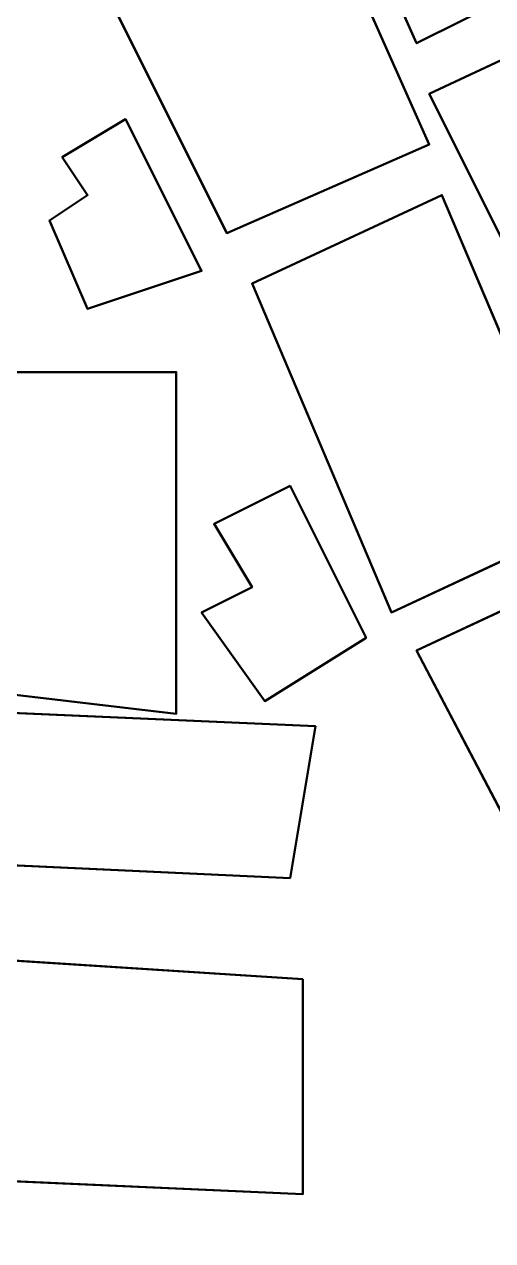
# Model space of a CAD drawing. Header units: metres. Extents: x -246 to 254, y -250 to 250.
# Drawn here: x -131 to -112.5, y 81.17 to 129.25 of the extents above; entities that cross this region are included whole.
import ezdxf

# ---------------------------------------------------------------- set-up
doc = ezdxf.new("R2010")
doc.units = ezdxf.units.M
doc.header["$LTSCALE"] = 5.08
doc.layers.add('一般', color=7, linetype='Continuous', lineweight=5)

# ---------------------------------------------------------------- blocks, each defined once
blk = doc.blocks.new('市街地地図 (3D)')
at = {"layer": '一般', "color": 31, "linetype": 'Continuous', "lineweight": 50}
for points, invisible_edges in [([(-158.5, 174.5, 6), (-149.5, 156.5, 6), (-141.5, 160, 6), (-149.5, 178, 6)], 8), ([(-158.5, 174.5), (-149.5, 156.5), (-141.5, 160), (-149.5, 178)], 8), ([(-144, 168.5, 3), (-142, 164, 3), (-135, 167.5, 3), (-137.5, 172, 3)], 8), ([(-144, 168.5), (-142, 164), (-135, 167.5), (-137.5, 172)], 8), ([(-125.5, 169.5, 5.4), (-141.5, 162, 5.4), (-138, 155, 5.4), (-125.5, 169.5, 5.4)], 12), ([(-125.5, 169.5), (-141.5, 162), (-138, 155), (-125.5, 169.5)], 12), ([(-153.5, 161, 3), (-156, 159.5, 3), (-155, 158, 3), (-153.5, 161, 3)], 12), ([(-153.5, 161), (-156, 159.5), (-155, 158), (-153.5, 161)], 12), ([(-155, 158, 3), (-150.5, 155, 3), (-153.5, 161, 3), (-155, 158, 3)], 13), ([(-155, 158), (-150.5, 155), (-153.5, 161), (-155, 158)], 13), ([(-155, 158, 3), (-156.5, 157, 3), (-155, 153.5, 3), (-155, 158, 3)], 12), ([(-155, 158), (-156.5, 157), (-155, 153.5), (-155, 158)], 12), ([(-155, 158, 3), (-155, 153.5, 3), (-150.5, 155, 3), (-155, 158, 3)], 13), ([(-155, 158), (-155, 153.5), (-150.5, 155), (-155, 158)], 13), ([(-148.5, 154.5, 6), (-143, 141.5, 6), (-135.5, 145, 6), (-141, 158, 6)], 8), ([(-148.5, 154.5), (-143, 141.5), (-135.5, 145), (-141, 158)], 8), ([(-160, 138.5, 4.5), (-159, 151, 4.5), (-151.5, 151, 4.5), (-151.5, 137.5, 4.5)], 8), ([(-160, 138.5), (-159, 151), (-151.5, 151), (-151.5, 137.5)], 8), ([(-147, 146.5, 6), (-150, 145, 6), (-148.5, 142.5, 6), (-147, 146.5, 6)], 12), ([(-147, 146.5), (-150, 145), (-148.5, 142.5), (-147, 146.5)], 12), ([(-148.5, 142.5, 6), (-144, 140.5, 6), (-147, 146.5, 6), (-148.5, 142.5, 6)], 13), ([(-148.5, 142.5), (-144, 140.5), (-147, 146.5), (-148.5, 142.5)], 13), ([(-132, 138.5, 5.7), (-134.5, 143.5, 5.7), (-142, 140, 5.7), (-132, 138.5, 5.7)], 12), ([(-132, 138.5), (-134.5, 143.5), (-142, 140), (-132, 138.5)], 12), ([(-148.5, 142.5, 6), (-150.5, 141.5, 6), (-148, 138, 6), (-148.5, 142.5, 6)], 12), ([(-148.5, 142.5), (-150.5, 141.5), (-148, 138), (-148.5, 142.5)], 12), ([(-148.5, 142.5, 6), (-148, 138, 6), (-144, 140.5, 6), (-148.5, 142.5, 6)], 13), ([(-148.5, 142.5), (-148, 138), (-144, 140.5), (-148.5, 142.5)], 13), ([(-142, 140, 5.7), (-131, 119, 5.7), (-126.5, 128.5, 5.7), (-142, 140, 5.7)], 14), ([(-142, 140, 5.7), (-126.5, 128.5, 5.7), (-132, 138.5, 5.7), (-142, 140, 5.7)], 15), ([(-142, 140), (-131, 119), (-126.5, 128.5), (-142, 140)], 14), ([(-142, 140), (-126.5, 128.5), (-132, 138.5), (-142, 140)], 15), ([(-168.5, 138, 4.5), (-146, 137, 4.5), (-147, 131, 4.5), (-168.5, 132, 4.5)], 8), ([(-168.5, 138), (-146, 137), (-147, 131), (-168.5, 132)], 8), ([(-162, 128, 6), (-168.5, 119.5, 6), (-146.5, 118.5, 6), (-162, 128, 6)], 13), ([(-162, 128), (-168.5, 119.5), (-146.5, 118.5), (-162, 128)], 13), ([(-146.5, 118.5, 6), (-146.5, 127, 6), (-162, 128, 6), (-146.5, 118.5, 6)], 12), ([(-146.5, 118.5), (-146.5, 127), (-162, 128), (-146.5, 118.5)], 12)]:
    blk.add_3dface(points, dxfattribs=dict(at, invisible_edges=invisible_edges))
for points in [[(-141.5, 160), (-141.5, 160, 6), (-149.5, 178, 6), (-149.5, 178)], [(-158.5, 174.5), (-158.5, 174.5, 6), (-149.5, 156.5, 6), (-149.5, 156.5)], [(-125.5, 169.5), (-125.5, 169.5, 5.4), (-141.5, 162, 5.4), (-141.5, 162)], [(-144, 168.5), (-144, 168.5, 3), (-142, 164, 3), (-142, 164)], [(-142, 164), (-142, 164, 3), (-135, 167.5, 3), (-135, 167.5)], [(-141.5, 162), (-141.5, 162, 5.4), (-138, 155, 5.4), (-138, 155)], [(-156, 159.5), (-156, 159.5, 3), (-153.5, 161, 3), (-153.5, 161)], [(-153.5, 161), (-153.5, 161, 3), (-150.5, 155, 3), (-150.5, 155)], [(-149.5, 156.5), (-149.5, 156.5, 6), (-141.5, 160, 6), (-141.5, 160)], [(-155, 158), (-155, 158, 3), (-156, 159.5, 3), (-156, 159.5)], [(-156.5, 157), (-156.5, 157, 3), (-155, 158, 3), (-155, 158)], [(-141, 158), (-141, 158, 6), (-148.5, 154.5, 6), (-148.5, 154.5)], [(-135.5, 145), (-135.5, 145, 6), (-141, 158, 6), (-141, 158)], [(-155, 153.5), (-155, 153.5, 3), (-156.5, 157, 3), (-156.5, 157)], [(-150.5, 155), (-150.5, 155, 3), (-155, 153.5, 3), (-155, 153.5)], [(-148.5, 154.5), (-148.5, 154.5, 6), (-143, 141.5, 6), (-143, 141.5)], [(-159, 151), (-159, 151, 4.5), (-151.5, 151, 4.5), (-151.5, 151)], [(-151.5, 151), (-151.5, 151, 4.5), (-151.5, 137.5, 4.5), (-151.5, 137.5)], [(-147, 146.5), (-147, 146.5, 6), (-150, 145, 6), (-150, 145)], [(-144, 140.5), (-144, 140.5, 6), (-147, 146.5, 6), (-147, 146.5)], [(-150, 145), (-150, 145, 6), (-148.5, 142.5, 6), (-148.5, 142.5)], [(-143, 141.5), (-143, 141.5, 6), (-135.5, 145, 6), (-135.5, 145)], [(-134.5, 143.5), (-134.5, 143.5, 5.7), (-142, 140, 5.7), (-142, 140)], [(-148.5, 142.5), (-148.5, 142.5, 6), (-150.5, 141.5, 6), (-150.5, 141.5)], [(-150.5, 141.5), (-150.5, 141.5, 6), (-148, 138, 6), (-148, 138)], [(-148, 138), (-148, 138, 6), (-144, 140.5, 6), (-144, 140.5)], [(-142, 140), (-142, 140, 5.7), (-131, 119, 5.7), (-131, 119)], [(-151.5, 137.5), (-151.5, 137.5, 4.5), (-160, 138.5, 4.5), (-160, 138.5)], [(-168.5, 138), (-168.5, 138, 4.5), (-146, 137, 4.5), (-146, 137)], [(-146, 137), (-146, 137, 4.5), (-147, 131, 4.5), (-147, 131)], [(-147, 131), (-147, 131, 4.5), (-168.5, 132, 4.5), (-168.5, 132)], [(-146.5, 127), (-146.5, 127, 6), (-162, 128, 6), (-162, 128)], [(-146.5, 118.5), (-146.5, 118.5, 6), (-146.5, 127, 6), (-146.5, 127)], [(-168.5, 119.5), (-168.5, 119.5, 6), (-146.5, 118.5, 6), (-146.5, 118.5)]]:
    blk.add_3dface(points, dxfattribs=at)
blk = doc.blocks.new('アーケイド (3D)')
at = {"layer": '一般', "color": 1}
blk.add_blockref('市街地地図 (3D)', (0, 0), dxfattribs=at)
blk = doc.blocks.new('敷地 (3D)')
at = {"layer": '一般', "color": 19, "linetype": 'Continuous', "lineweight": 50}
for points in [[(-272.5, 285.5, 0.1), (227.5, 285.5, 0.1), (227.5, -214.5, 0.1), (-272.5, -214.5, 0.1)], [(-272.5, 285.5), (227.5, 285.5), (227.5, -214.5), (-272.5, -214.5)]]:
    blk.add_3dface(points, dxfattribs=at)
blk = doc.blocks.new('高層建築・集合住宅 (3D)')
at = {"layer": '一般', "color": 7}
for name, p in [('敷地 (3D)', (0, 0)), ('アーケイド (3D)', (0, 0, 2.4)), ('市街地地図 (3D)', (0, 0))]:
    blk.add_blockref(name, p, dxfattribs=at)
at = {"layer": '一般', "color": 1}
for name, p in [('アーケイド (3D)', (0, 0, 2.4)), ('市街地地図 (3D)', (0, 0)), ('アーケイド (3D)', (0, 0, 2.4)), ('市街地地図 (3D)', (0, 0))]:
    blk.add_blockref(name, p, dxfattribs=at)
at = {"layer": '一般', "color": 31}
for name, p in [('アーケイド (3D)', (0, 0, 2.4)), ('市街地地図 (3D)', (0, 0))]:
    blk.add_blockref(name, p, dxfattribs=at)

msp = doc.modelspace()

# ---------------------------------------------------------------- block references
at = {"layer": '一般', "color": 7}
for name, p in [('高層建築・集合住宅 (3D)', (26.5, -35.5)), ('アーケイド (3D)', (26.5, -35.5, 2.4)), ('市街地地図 (3D)', (26.5, -35.5))]:
    msp.add_blockref(name, p, dxfattribs=at)

doc.saveas('drawing.dxf')
